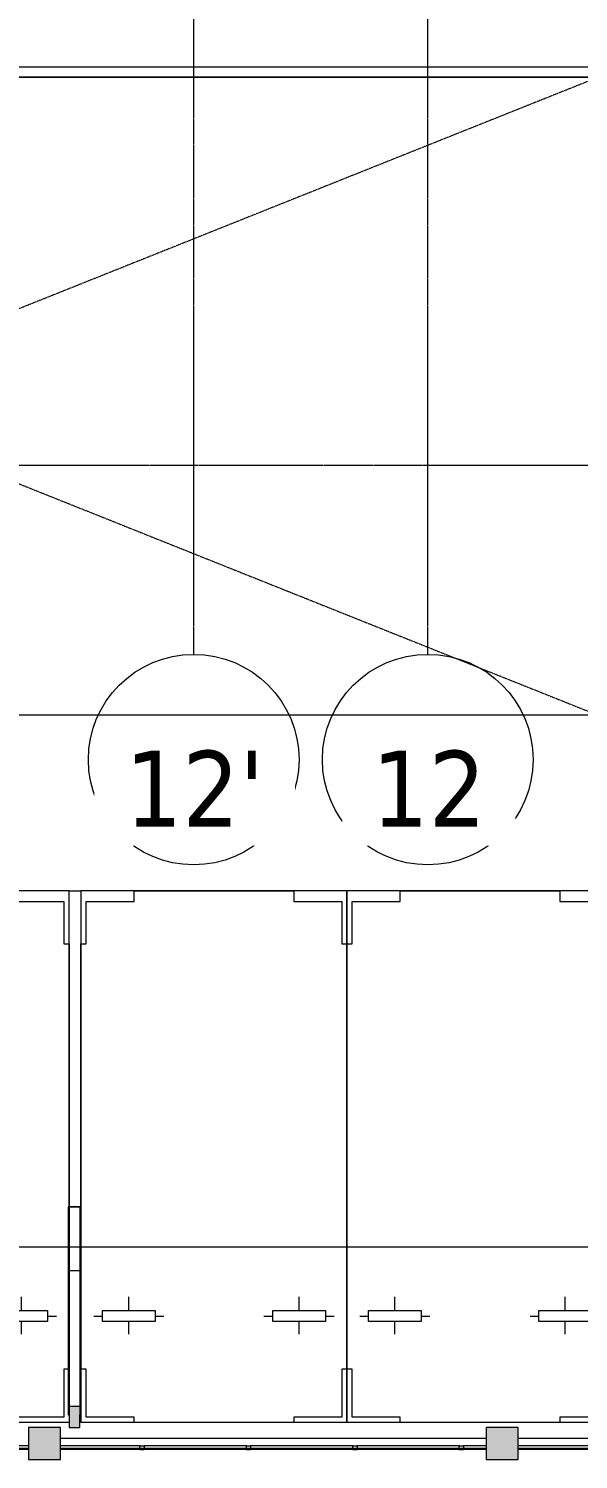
# Model space of a CAD drawing. Header units: millimetres. Extents: x -24439 to 198341, y -52871 to 149926.
# Drawn here: x 104402 to 109568, y 7888 to 21346 of the extents above; entities that cross this region are included whole.
import ezdxf

# ---------------------------------------------------------------- set-up
doc = ezdxf.new("R2010")
doc.units = ezdxf.units.MM
for name, pattern in [('Dash', [6, 3, -3]), ('Grid Line', [22.225, 12.7, -3.175, 3.175, -3.175]), ('NET VAN', [1.06, 0.53, -0.53])]:
    doc.linetypes.add(name, pattern=pattern)
for name, color, linetype, lineweight in [('A-DETL-GENF-2', 9, 'NET VAN', 9), ('A-FLOR', 192, 'Continuous', 9), ('A-FLOR-HRAL', 11, 'Continuous', 9), ('A-WALL', 113, 'Continuous', 9), ('C-PRKG', 70, 'Continuous', 9), ('C-PRKG-HDLN', 70, 'Dash', 9), ('G-IMPT-1', 9, 'Continuous', 9), ('S-COLS', 52, 'Continuous', 9), ('S-COLS-1', 254, 'Continuous', 5), ('S-COLS-3', 9, 'Continuous', 9), ('S-COLS-4', 52, 'Continuous', 18), ('S-GRID-1', 1, 'Grid Line', 9), ('S-GRID-IDEN', 1, 'Continuous', 9)]:
    doc.layers.add(name, color=color, linetype=linetype, lineweight=lineweight)
doc.styles.add('Tahoma_B', font='tahomabd_0.ttf', dxfattribs={"height": 715})

# ---------------------------------------------------------------- blocks, each defined once
blk = doc.blocks.new('BAI XE PCCC - BAI XE PCCC-1477864-TKCS_MB ĐỊNH VỊ CAO ĐỘ THIẾT KẾ')
at = {"layer": 'C-PRKG'}
for p, q in [((0, 0), (15000, 0)), ((15000, -6000), (0, -6000))]:
    blk.add_line(p, q, dxfattribs=at)
at = {"layer": 'C-PRKG-HDLN'}
for p, q in [((15000, -6000), (0, 0)), ((0, -6000), (15000, 0))]:
    blk.add_line(p, q, dxfattribs=at)
blk = doc.blocks.new('NBS_CLDPhysicalSecuritySystems_MtlMeshPnlFncngSym_CLDModsecSecurusS3_InfillPanel - NBS_CLDPhysicalSecuritySystems_MtlMeshPnlFncngSym_CLDModsecSecurusS2_InfillPanel-2369496-TKCS_MB ĐỊNH VỊ CAO ĐỘ THIẾT KẾ')
at = {"layer": 'A-FLOR-HRAL'}
for p, q in [((0, 6), (4000, 6)), ((214, 11), (254, 11)), ((214, 6), (214, 11)), ((254, 11), (254, 6)), ((1214, 11), (1254, 11)), ((1214, 6), (1214, 11)), ((1254, 11), (1254, 6)), ((2214, 11), (2254, 11)), ((2214, 6), (2214, 11)), ((2254, 11), (2254, 6)), ((3214, 11), (3254, 11)), ((3214, 6), (3214, 11)), ((3254, 11), (3254, 6)), ((4000, -6), (0, -6)), ((0, -27), (218, -27)), ((214, -23), (214, -6)), ((250, -27), (218, -27)), ((250, -27), (1218, -27)), ((254, -6), (254, -23)), ((1214, -23), (1214, -6)), ((1250, -27), (1218, -27)), ((1250, -27), (2218, -27)), ((1254, -6), (1254, -23)), ((2214, -23), (2214, -6)), ((2250, -27), (2218, -27)), ((2250, -27), (3218, -27)), ((2254, -6), (2254, -23)), ((3214, -23), (3214, -6)), ((3250, -27), (3218, -27)), ((3250, -27), (4000, -27)), ((3254, -6), (3254, -23))]:
    blk.add_line(p, q, dxfattribs=at)
for centre, start, end in [((218, -23), 180, 270), ((250, -23), 270, 0), ((1218, -23), 180, 270), ((1250, -23), 270, 0), ((2218, -23), 180, 270), ((2250, -23), 270, 0), ((3218, -23), 180, 270), ((3250, -23), 270, 0)]:
    blk.add_arc(centre, 4, start, end, dxfattribs=at)
blk = doc.blocks.new('TRỤ ĐỂ XE ĐẦU HỒI - TRỤ ĐỂ XE ĐẦU HỒI-2550560-TKCS_MB ĐỊNH VỊ CAO ĐỘ THIẾT KẾ')
at = {"layer": 'S-COLS-3'}
blk.add_hatch(color=256, dxfattribs=at).paths.add_polyline_path([(-50, 100), (-50, -100), (50, -100), (50, 100)])
at = {"layer": 'S-COLS'}
for p, q in [((-60, -1350), (-60, -20)), ((-50, -20), (-60, -20)), ((-50, -1350), (-50, -20)), ((50, -100), (-50, -100)), ((50, -1350), (50, -20)), ((60, -20), (50, -20)), ((60, -1350), (60, -20)), ((-60, -1966), (-60, -1350)), ((-50, -1350), (-60, -1350)), ((-50, -1966), (-50, -1350)), ((-50, -1375), (50, -1375)), ((50, -1966), (50, -1350)), ((60, -1350), (50, -1350)), ((60, -1966), (60, -1350)), ((-50, -1966), (-60, -1966)), ((-60, -1966), (-60, -1975)), ((-60, -1975), (60, -1975)), ((-50, -1974), (-50, -1966)), ((-50, -1974), (50, -1974)), ((60, -1966), (50, -1966)), ((50, -1974), (50, -1966)), ((60, -1975), (60, -1966))]:
    blk.add_line(p, q, dxfattribs=at)
at = {"layer": 'S-COLS-4'}
for p, q in [((-50, 100), (-50, -20)), ((50, 100), (-50, 100)), ((50, -20), (50, 100))]:
    blk.add_line(p, q, dxfattribs=at)
blk = doc.blocks.new('xe oto1 - xe oto-V300-TKCS_MB ĐỊNH VỊ CAO ĐỘ THIẾT KẾ')
at = {"layer": 'C-PRKG'}
for p, q in [((-2000, 5000), (-2500, 5000)), ((0, 5000), (-2500, 5000)), ((-2000, 4950), (-2000, 5000)), ((0, 5000), (-500, 5000)), ((-500, 5000), (-500, 4950)), ((0, 4500), (0, 5000)), ((0, 0), (0, 5000)), ((-2450, 4500), (-2450, 4950)), ((-2450, 4950), (-2000, 4950)), ((-500, 4950), (-50, 4950)), ((-50, 4950), (-50, 4500)), ((-2490, 4500), (-2450, 4500)), ((-50, 4500), (0, 4500)), ((0, 500), (0, 4500)), ((0, 4500), (0, 500)), ((-1800, 4050), (-2300, 4050)), ((-2300, 4050), (-2300, 3950)), ((-2050, 4170), (-2050, 4050)), ((-2050, 4170), (-2050, 4050)), ((-1800, 3950), (-1800, 4050)), ((-200, 4050), (-700, 4050)), ((-700, 4050), (-700, 3950)), ((-450, 4170), (-450, 4050)), ((-450, 4170), (-450, 4050)), ((-200, 3950), (-200, 4050)), ((-2300, 4000), (-2380, 4000)), ((-2300, 4000), (-2380, 4000)), ((-2300, 3950), (-1800, 3950)), ((-2050, 3950), (-2050, 3820)), ((-2050, 3950), (-2050, 3820)), ((-1720, 4000), (-1800, 4000)), ((-1720, 4000), (-1800, 4000)), ((-700, 4000), (-780, 4000)), ((-700, 4000), (-780, 4000)), ((-700, 3950), (-200, 3950)), ((-450, 3950), (-450, 3820)), ((-450, 3950), (-450, 3820)), ((-120, 4000), (-200, 4000)), ((-120, 4000), (-200, 4000)), ((-2500, 2973), (-2500, 0)), ((-2500, 500), (-2500, 2973)), ((-2500, 2973), (-2500, 500)), ((-2450, 500), (-2500, 500)), ((-2500, 500), (-2500, 0)), ((-2450, 100), (-2450, 500)), ((0, 500), (-50, 500)), ((-50, 500), (-50, 100)), ((0, 0), (0, 500)), ((-2500, 0), (-2000, 0)), ((-2500, 0), (0, 0)), ((-2000, 100), (-2450, 100)), ((-2000, 0), (-2000, 100)), ((-500, 100), (-500, 0)), ((-50, 100), (-500, 100)), ((-500, 0), (0, 0))]:
    blk.add_line(p, q, dxfattribs=at)
blk = doc.blocks.new('xe oto1 - xe oto-V299-TKCS_MB ĐỊNH VỊ CAO ĐỘ THIẾT KẾ')
at = {"layer": 'C-PRKG'}
for p, q in [((-2000, 5000), (-2500, 5000)), ((-2500, 5000), (-2500, 4500)), ((-2500, 5000), (-2500, 0)), ((0, 5000), (-2500, 5000)), ((-2000, 4950), (-2000, 5000)), ((0, 5000), (-500, 5000)), ((-500, 5000), (-500, 4950)), ((0, 4500), (0, 5000)), ((0, 0), (0, 5000)), ((-2450, 4500), (-2450, 4950)), ((-2450, 4950), (-2000, 4950)), ((-500, 4950), (-50, 4950)), ((-50, 4950), (-50, 4500)), ((-2500, 4500), (-2450, 4500)), ((-2500, 500), (-2500, 4500)), ((-2500, 4500), (-2500, 500)), ((-50, 4500), (0, 4500)), ((0, 500), (0, 4500)), ((0, 4500), (0, 500)), ((-1800, 4050), (-2300, 4050)), ((-2300, 4050), (-2300, 3950)), ((-2050, 4170), (-2050, 4050)), ((-2050, 4170), (-2050, 4050)), ((-1800, 3950), (-1800, 4050)), ((-200, 4050), (-700, 4050)), ((-700, 4050), (-700, 3950)), ((-450, 4170), (-450, 4050)), ((-450, 4170), (-450, 4050)), ((-200, 3950), (-200, 4050)), ((-2300, 4000), (-2380, 4000)), ((-2300, 4000), (-2380, 4000)), ((-2300, 3950), (-1800, 3950)), ((-2050, 3950), (-2050, 3820)), ((-2050, 3950), (-2050, 3820)), ((-1720, 4000), (-1800, 4000)), ((-1720, 4000), (-1800, 4000)), ((-700, 4000), (-780, 4000)), ((-700, 4000), (-780, 4000)), ((-700, 3950), (-200, 3950)), ((-450, 3950), (-450, 3820)), ((-450, 3950), (-450, 3820)), ((-120, 4000), (-200, 4000)), ((-120, 4000), (-200, 4000)), ((-2450, 500), (-2500, 500)), ((-2500, 500), (-2500, 0)), ((-2450, 100), (-2450, 500)), ((0, 500), (-50, 500)), ((-50, 500), (-50, 100)), ((0, 0), (0, 500)), ((-2500, 0), (-2000, 0)), ((-2500, 0), (0, 0)), ((-2000, 100), (-2450, 100)), ((-2000, 0), (-2000, 100)), ((-500, 100), (-500, 0)), ((-50, 100), (-500, 100)), ((-500, 0), (0, 0))]:
    blk.add_line(p, q, dxfattribs=at)
blk = doc.blocks.new('NCV_TKCS_251209_TONG THE HIEN TRANG SAN DUONG - NCV_TKCS_HIEN TRANG_251209a_dwg-1612995-TKCS_MB ĐỊNH VỊ CAO ĐỘ THIẾT KẾ')
at = {"layer": 'G-IMPT-1', "flags": 128}
blk.add_lwpolyline([(563620038, 1144994014), (563599986, 1145060590), (563591265, 1145065274), (563500590, 1145037963), (563495906, 1145029242), (563515959, 1144962666)], close=True, dxfattribs=at)
blk = doc.blocks.new('NCV_TKCS_251209_TONG THE HIEN TRANG SAN DUONG - NCV_TKCS_251209_TONG THE HIEN TRANG SAN DUONG-1605292-TKCS_MB ĐỊNH VỊ CAO ĐỘ THIẾT KẾ')
at = {"rotation": 343.2379237072182}
blk.add_blockref('NCV_TKCS_251209_TONG THE HIEN TRANG SAN DUONG - NCV_TKCS_HIEN TRANG_251209a_dwg-1612995-TKCS_MB ĐỊNH VỊ CAO ĐỘ THIẾT KẾ', (-869777548, -933796959), dxfattribs=at)
blk = doc.blocks.new('Grid - M_Grid Head - Circle-353313-TKCS_MB ĐỊNH VỊ CAO ĐỘ THIẾT KẾ')
at = {"layer": 'S-GRID-IDEN'}
blk.add_circle((0, 0), 4.5, dxfattribs=at)

msp = doc.modelspace()

# ---------------------------------------------------------------- hatches: boundary and pattern name
at = {"layer": 'S-COLS-1'}
for points in [[(104611.2, 7888.2), (104701.6, 7888.2), (104701.6, 8188.2), (104401.6, 8188.2), (104401.6, 7888.2)], [(108701.6, 7888.2), (109001.6, 7888.2), (109001.6, 8188.2), (108701.6, 8188.2)]]:
    msp.add_hatch(color=256, dxfattribs=at).paths.add_polyline_path(points)

# ---------------------------------------------------------------- linework, layer by layer
at = {"layer": 'A-FLOR'}
for p, q in [((104783.1, 13236.9), (104893.3, 13236.9)), ((105393.3, 13236.9), (106893.3, 13236.9)), ((107893.3, 13236.9), (109393.3, 13236.9))]:
    msp.add_line(p, q, dxfattribs=at)
at = {"layer": 'A-WALL'}
for p, q in [((116102.6, 20888.2), (83652.6, 20888.2)), ((83752.6, 20988.2), (116102.6, 20988.2)), ((104701.6, 8088.2), (108701.6, 8088.2)), ((109001.6, 8088.2), (113001.6, 8088.2))]:
    msp.add_line(p, q, dxfattribs=at)
at = {"layer": 'S-COLS-4'}
for p, q in [((104701.6, 8188.2), (104401.6, 8188.2)), ((104401.6, 8188.2), (104401.6, 7888.2)), ((104701.6, 7888.2), (104701.6, 8188.2)), ((109001.6, 8188.2), (108701.6, 8188.2)), ((108701.6, 8188.2), (108701.6, 7888.2)), ((109001.6, 7888.2), (109001.6, 8188.2)), ((104401.6, 7888.2), (104701.6, 7888.2)), ((108701.6, 7888.2), (109001.6, 7888.2))]:
    msp.add_line(p, q, dxfattribs=at)
at = {"layer": 'S-GRID-1'}
for p, q in [((105952.6, 20960.6), (105952.6, 80482.7)), ((108152.6, 20960.6), (108152.6, 80482.7)), ((105952.6, 15460.6), (105952.6, 20960.6)), ((108152.6, 15460.6), (108152.6, 20960.6)), ((131551.8, 17236.9), (29351.8, 17236.9))]:
    msp.add_line(p, q, dxfattribs=at)

# ---------------------------------------------------------------- block references
at = {"layer": 'A-DETL-GENF-2'}
msp.add_blockref('NCV_TKCS_251209_TONG THE HIEN TRANG SAN DUONG - NCV_TKCS_251209_TONG THE HIEN TRANG SAN DUONG-1605292-TKCS_MB ĐỊNH VỊ CAO ĐỘ THIẾT KẾ', (26103.5, 9888.2), dxfattribs=at)
at = {"layer": 'A-FLOR-HRAL', "rotation": 180}
for p in [(104401.6, 7988.2), (108701.6, 7988.2), (113001.6, 7988.2)]:
    msp.add_blockref('NBS_CLDPhysicalSecuritySystems_MtlMeshPnlFncngSym_CLDModsecSecurusS3_InfillPanel - NBS_CLDPhysicalSecuritySystems_MtlMeshPnlFncngSym_CLDModsecSecurusS2_InfillPanel-2369496-TKCS_MB ĐỊNH VỊ CAO ĐỘ THIẾT KẾ', p, dxfattribs=at)
at = {"layer": 'C-PRKG', "rotation": 180}
for name, p in [('BAI XE PCCC - BAI XE PCCC-1477864-TKCS_MB ĐỊNH VỊ CAO ĐỘ THIẾT KẾ', (109752.6, 14888.2)), ('xe oto1 - xe oto-V300-TKCS_MB ĐỊNH VỊ CAO ĐỘ THIẾT KẾ', (102283.1, 13236.9)), ('xe oto1 - xe oto-V299-TKCS_MB ĐỊNH VỊ CAO ĐỘ THIẾT KẾ', (104893.3, 13236.9)), ('xe oto1 - xe oto-V300-TKCS_MB ĐỊNH VỊ CAO ĐỘ THIẾT KẾ', (107393.3, 13236.9))]:
    msp.add_blockref(name, p, dxfattribs=at)
at = {"layer": 'S-COLS', "rotation": 180}
msp.add_blockref('TRỤ ĐỂ XE ĐẦU HỒI - TRỤ ĐỂ XE ĐẦU HỒI-2550560-TKCS_MB ĐỊNH VỊ CAO ĐỘ THIẾT KẾ', (104833.1, 8288.2), dxfattribs=at)
at = {"layer": 'S-GRID-IDEN', "xscale": 219.9999999999998, "yscale": 219.9999999999998, "zscale": 219.9999999999998}
for p in [(105952.6, 14470.6), (108152.6, 14470.6)]:
    msp.add_blockref('Grid - M_Grid Head - Circle-353313-TKCS_MB ĐỊNH VỊ CAO ĐỘ THIẾT KẾ', p, dxfattribs=at)

# ---------------------------------------------------------------- next in the draw order: texts
at = {"layer": 'S-GRID-IDEN', "char_height": 715, "attachment_point": 5, "line_spacing_factor": 0.996129, "style": 'Tahoma_B', "bg_fill": 3, "box_fill_scale": 1.25, "bg_fill_color": 256, "bg_fill_true_color": 13158600, "bg_fill_transparency": 0}
for s, insert, width in [("\\pt2793.99835,5587.9967,8382.0022,11176.00055,13969.9989,16763.99725,19558.00275,22352.0011,25145.99945,27939.9978,30734.0033,33528.00165,36322,39115.99835,41909.9967,44704.0022,47498.00055,50291.9989,53085.99725,55880.00275,58674.0011,61467.99945,64261.9978,67056.0033,69850.00165,72644,75437.99835,78231.9967,81026.0022,83820.00055,86613.9989,89407.99725;12'", (105961.8, 14196), 1529), ('\\pt2793.99835,5587.9967,8382.0022,11176.00055,13969.9989,16763.99725,19558.00275,22352.0011,25145.99945,27939.9978,30734.0033,33528.00165,36322,39115.99835,41909.9967,44704.0022,47498.00055,50291.9989,53085.99725,55880.00275,58674.0011,61467.99945,64261.9978,67056.0033,69850.00165,72644,75437.99835,78231.9967,81026.0022,83820.00055,86613.9989,89407.99725;12', (108161.8, 14196), 1267.2)]:
    msp.add_mtext(s, dxfattribs=dict(at, insert=insert, width=width))

doc.saveas('drawing.dxf')
